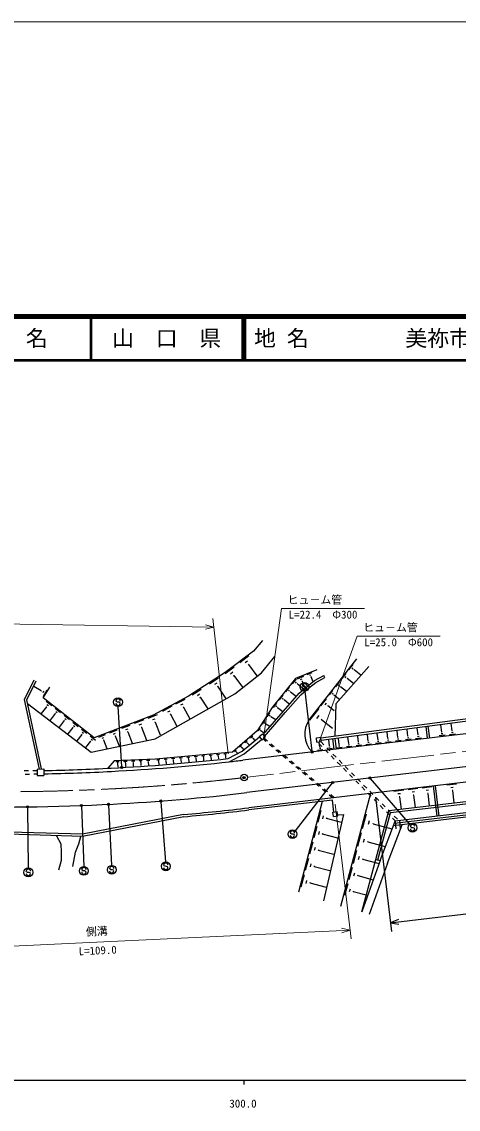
# Model space of a CAD drawing. Units: millimetres, scale not verified. Extents: x 0 to 700000, y -47500 to 447500.
# Drawn here: x 317199 to 417122, y 198357 to 447500 of the extents above; entities that cross this region are included whole.
import ezdxf
from ezdxf.enums import TextEntityAlignment as Align

# ---------------------------------------------------------------- set-up
doc = ezdxf.new("R2010")
doc.units = ezdxf.units.MM
doc.header["$LTSCALE"] = 1000
doc.header["$PDMODE"] = 32
doc.header["$PDSIZE"] = 500
doc.linetypes.add('CHAIN', pattern=[18.5, 12, -1.5, 3.5, -1.5])
doc.layers.add('M-BMK-SRVR', color=3, linetype='Continuous')
doc.layers.add('M-TTL-TXT', color=7, linetype='Continuous')
for name, color, linetype, lineweight in [('M-STR-HTXT', 7, 'Continuous', 13), ('M-STR-STRC', 7, 'Continuous', 25), ('M-TTL-BAND', 7, 'Continuous', 25), ('M-TTL-LINE', 7, 'Continuous', 50), ('S-TTL', 7, 'Continuous', 25), ('作業レイヤ1', 7, 'Continuous', 13)]:
    doc.layers.add(name, color=color, linetype=linetype, lineweight=lineweight)
doc.styles.add('@ＭＳ ゴシック', font='')
doc.styles.add('ＭＳ ゴシック', font='')
doc.styles.get('@ＭＳ ゴシック').set_extended_font_data('@MS Gothic')
doc.styles.get('ＭＳ ゴシック').set_extended_font_data('MS Gothic')

msp = doc.modelspace()

# ---------------------------------------------------------------- linework, layer by layer
at = {"layer": 'M-BMK-SRVR'}
msp.add_point((368093, 274338), dxfattribs=at)
at = {"layer": 'M-STR-HTXT'}
for p, q in [((376678, 313100), (372565, 283281)), ((376678, 313100), (395678, 313100)), ((361196, 308824), (243670, 310665)), ((361196, 308824), (359273, 309372)), ((360973, 310812), (364464, 279761)), ((359257, 308337), (361196, 308824)), ((393984, 306769), (385268, 282539)), ((393984, 306769), (412984, 306769)), ((392618, 237395), (388956, 268255)), ((276602, 233924), (392382, 239381)), ((392382, 239381), (390428, 239807)), ((390477, 238773), (392382, 239381))]:
    msp.add_line(p, q, dxfattribs=at)
at = {"layer": 'M-STR-STRC'}
for p, q in [((381532, 295254), (381432, 295372)), ((381777, 295115), (381532, 295254)), ((382077, 295112), (381777, 295115)), ((383677, 280367), (382045, 294120)), ((382323, 295000), (382077, 295112)), ((382428, 294864), (382323, 295000)), ((396973, 274116), (406011, 263621)), ((388274, 273101), (379769, 262171)), ((398158, 269850), (401811, 239066)), ((318504, 267481), (318685, 253633)), ((330853, 267795), (331374, 253954)), ((337053, 268066), (337744, 254234)), ((349054, 268817), (350100, 255006)), ((378759, 261522), (378660, 261640)), ((406268, 263004), (406168, 263122)), ((406513, 262864), (406268, 263004)), ((406814, 262862), (406513, 262864)), ((407059, 262750), (406814, 262862)), ((407165, 262614), (407059, 262750)), ((379004, 261383), (378759, 261522)), ((379305, 261380), (379004, 261383)), ((379550, 261268), (379305, 261380)), ((379656, 261132), (379550, 261268)), ((401576, 241052), (570391, 261089)), ((349780, 254150), (349681, 254268)), ((350025, 254010), (349780, 254150)), ((318303, 252773), (318204, 252891)), ((318548, 252634), (318303, 252773)), ((318849, 252631), (318548, 252634)), ((319094, 252520), (318849, 252631)), ((319200, 252383), (319094, 252520)), ((331016, 253096), (330917, 253214)), ((331261, 252956), (331016, 253096)), ((331562, 252954), (331261, 252956)), ((331807, 252842), (331562, 252954)), ((331913, 252706), (331807, 252842)), ((337399, 253375), (337299, 253493)), ((337644, 253236), (337399, 253375)), ((337944, 253234), (337644, 253236)), ((338189, 253122), (337944, 253234)), ((338295, 252986), (338189, 253122)), ((350326, 254008), (350025, 254010)), ((350571, 253896), (350326, 254008)), ((350677, 253760), (350571, 253896)), ((403433, 241794), (401576, 241052)), ((401576, 241052), (403555, 240766))]:
    msp.add_line(p, q, dxfattribs=at)
for centre, radius in [((381927, 295113), 1000), ((383695, 280218), 150), ((383695, 280218), 120), ((383695, 280218), 90), ((383695, 280218), 60), ((383695, 280218), 30), ((396875, 274230), 150), ((396875, 274230), 120), ((396875, 274230), 90), ((396875, 274230), 60), ((396875, 274230), 30), ((388366, 273220), 150), ((388366, 273220), 120), ((388366, 273220), 90), ((388366, 273220), 60), ((388366, 273220), 30), ((349042, 268966), 150), ((349042, 268966), 120), ((318502, 267631), 150), ((318502, 267631), 120), ((318502, 267631), 90), ((318502, 267631), 60), ((318502, 267631), 30), ((330847, 267944), 150), ((330847, 267944), 120), ((330847, 267944), 90), ((330847, 267944), 60), ((330847, 267944), 30), ((337045, 268216), 150), ((337045, 268216), 120), ((337045, 268216), 90), ((337045, 268216), 60), ((337045, 268216), 30), ((349042, 268966), 90), ((349042, 268966), 60), ((349042, 268966), 30), ((379155, 261381), 1000), ((406663, 262863), 1000), ((337794, 253235), 1000), ((350175, 254009), 1000), ((318698, 252633), 1000), ((331411, 252955), 1000)]:
    msp.add_circle(centre, radius, dxfattribs=at)
for centre, start, end in [((381928, 294868), 179.55488, 359.55488), ((381932, 295368), 359.55488, 179.55488), ((379160, 261636), 359.55488, 179.55488), ((406665, 262618), 179.55488, 359.55488), ((406668, 263118), 359.55488, 179.55488), ((379156, 261136), 179.55488, 359.55488), ((350181, 254264), 359.55488, 179.55488), ((318700, 252387), 179.55488, 359.55488), ((318704, 252887), 359.55488, 179.55488), ((331413, 252710), 179.55488, 359.55488), ((331417, 253210), 359.55488, 179.55488), ((337795, 252989), 179.55488, 359.55488), ((337799, 253489), 359.55488, 179.55488), ((350177, 253764), 179.55488, 359.55488)]:
    msp.add_arc(centre, 500, start, end, dxfattribs=at)
for p in [(383695, 280218), (396875, 274230), (388366, 273220), (349042, 268966), (318502, 267631), (330847, 267944), (337045, 268216)]:
    msp.add_point(p, dxfattribs=at)
at = {"layer": 'M-TTL-BAND', "color": 2, "linetype": 'CHAIN', "lineweight": 13}
msp.add_line((466651, 286036), (368838, 274427), dxfattribs=at)
at = {"layer": 'M-TTL-BAND'}
for p, q in [((40000, 205000), (579000, 205000)), ((368000, 205000), (368000, 204000))]:
    msp.add_line(p, q, dxfattribs=at)
at = {"layer": 'M-TTL-BAND', "color": 2, "linetype": 'CHAIN', "lineweight": 13}
for centre, radius, start, end in [((314707, 722245), 451078, 272.95239, 276.7018), ((311907, 771088), 500000, 268.44942, 272.98457)]:
    msp.add_arc(centre, radius, start, end, dxfattribs=at)
at = {"layer": 'M-TTL-LINE'}
for p, q in [((333000, 380000), (333000, 370000)), ((367750, 380000), (367750, 370000)), ((368250, 380000), (368250, 370000)), ((40000, 370000), (680000, 370000))]:
    msp.add_line(p, q, dxfattribs=at)
at = {"layer": 'S-TTL', "color": 2, "lineweight": 140}
msp.add_line((680000, 380000), (40000, 380000), dxfattribs=at)
at = {"layer": 'S-TTL'}
for p, q in [((372312, 305746), (370238, 303336)), ((370238, 303336), (363730, 298418)), ((367124, 300732), (369170, 302277)), ((565558, 301803), (367845, 278337)), ((372071, 298370), (375156, 302082)), ((393802, 301581), (383006, 287621)), ((363740, 298175), (365819, 299746)), ((368355, 300698), (368866, 301084)), ((369010, 300229), (369138, 300326)), ((369074, 300278), (371038, 297678)), ((384756, 299052), (379876, 297036)), ((396622, 299793), (389126, 291266)), ((392082, 299029), (393033, 300260)), ((392808, 299205), (393046, 299513)), ((393266, 299035), (393326, 299112)), ((393296, 299074), (394820, 297895)), ((317840, 292233), (320054, 296722)), ((318365, 292167), (320503, 296500)), ((363730, 298418), (355389, 292970)), ((360163, 295849), (362273, 297227)), ((364991, 298140), (365511, 298533)), ((365657, 297664), (365787, 297762)), ((365722, 297713), (367722, 295066)), ((365996, 293548), (372071, 298370)), ((379876, 297036), (374498, 290368)), ((379164, 295835), (380079, 296970)), ((380303, 296996), (381762, 297599)), ((381031, 296784), (381395, 296935)), ((382548, 295219), (384252, 296577)), ((382566, 297931), (383673, 298389)), ((383119, 297771), (383395, 297885)), ((383360, 297481), (383429, 297510)), ((383394, 297496), (383854, 296383)), ((384252, 296577), (386360, 297732)), ((384530, 296159), (386600, 297293)), ((386600, 297293), (386360, 297732)), ((390552, 297052), (391456, 298220)), ((391241, 297219), (391467, 297511)), ((391677, 297057), (391733, 297130)), ((391705, 297094), (393140, 295984)), ((321670, 294187), (319978, 295211)), ((321697, 294232), (321643, 294142)), ((322209, 294105), (321992, 293746)), ((322966, 294383), (322097, 292947)), ((322132, 292620), (323625, 295084)), ((356244, 293290), (358261, 294607)), ((361367, 295733), (361895, 296077)), ((361979, 295229), (362111, 295315)), ((362045, 295272), (363855, 292501)), ((566442, 294355), (368733, 270889)), ((377676, 293990), (378527, 295045)), ((378312, 294130), (378525, 294394)), ((378709, 293974), (378762, 294040)), ((378735, 294007), (380002, 292985)), ((379848, 295986), (380077, 296270)), ((380274, 295818), (380331, 295889)), ((380303, 295853), (381763, 294676)), ((380729, 293660), (382548, 295219)), ((381081, 293303), (382866, 294834)), ((381348, 296403), (381439, 296441)), ((381394, 296422), (382024, 294896)), ((382866, 294834), (384530, 296159)), ((466453, 294068), (385665, 283348)), ((387633, 293278), (388445, 294327)), ((389070, 295135), (389927, 296243)), ((389723, 295293), (389938, 295570)), ((390136, 295140), (390190, 295209)), ((390163, 295175), (391512, 294131)), ((321222, 276301), (317840, 292233)), ((321731, 276311), (318365, 292167)), ((333789, 283423), (322132, 292620)), ((322797, 291840), (324060, 290844)), ((338841, 291756), (338741, 291874)), ((339086, 291617), (338841, 291756)), ((339386, 291614), (339086, 291617)), ((339632, 291503), (339386, 291614)), ((339737, 291366), (339632, 291503)), ((355389, 292970), (347289, 288630)), ((347723, 283231), (365996, 293548)), ((352508, 291200), (354630, 292336)), ((357396, 293178), (357900, 293508)), ((357980, 292697), (358106, 292779)), ((358043, 292738), (359766, 290101)), ((376219, 292183), (377040, 293200)), ((376832, 292318), (377037, 292573)), ((377134, 289571), (380729, 293660)), ((377214, 292168), (377265, 292231)), ((377240, 292200), (378452, 291222)), ((377511, 289242), (381081, 293303)), ((385700, 290778), (386936, 292376)), ((466516, 293572), (385731, 282852)), ((388253, 293428), (388456, 293690)), ((388644, 293283), (388694, 293348)), ((388669, 293315), (389934, 292337)), ((318550, 291299), (333066, 280145)), ((322831, 290584), (321628, 289060)), ((322791, 290615), (322870, 290553)), ((322972, 291088), (323288, 290839)), ((324836, 289015), (324914, 288954)), ((324841, 290228), (326091, 289242)), ((325014, 289483), (325327, 289236)), ((340081, 276790), (339293, 290617)), ((349500, 289588), (351656, 290743)), ((350655, 289375), (351194, 289663)), ((353645, 290989), (354176, 291274)), ((354185, 290459), (354318, 290530)), ((354251, 290495), (355688, 287812)), ((566855, 290880), (369147, 267414)), ((374498, 290368), (371110, 285044)), ((372473, 284181), (377134, 289571)), ((372795, 283789), (377511, 289242)), ((373393, 288258), (373981, 289183)), ((374792, 290414), (375585, 291396)), ((375384, 290545), (375582, 290790)), ((375753, 290399), (375803, 290461)), ((375778, 290430), (376936, 289495)), ((383184, 287525), (385253, 290200)), ((386643, 291006), (386951, 291406)), ((387238, 290785), (387315, 290885)), ((387276, 290835), (388699, 289735)), ((389126, 291266), (388880, 283775)), ((324875, 288985), (323686, 287478)), ((326905, 287395), (325731, 285907)), ((326867, 287426), (326944, 287365)), ((326872, 288625), (328109, 287649)), ((327044, 287888), (327353, 287644)), ((328891, 287033), (330115, 286067)), ((347289, 288630), (333789, 283423)), ((343038, 286776), (345227, 287621)), ((344112, 286436), (344659, 286647)), ((346119, 287965), (348308, 288809)), ((347193, 287625), (347740, 287836)), ((347652, 287047), (347788, 287100)), ((347720, 287073), (348863, 284111)), ((351203, 288836), (351338, 288908)), ((351271, 288872), (352733, 286143)), ((372327, 286583), (372837, 287385)), ((372759, 286731), (372886, 286931)), ((373047, 286653), (373079, 286703)), ((373063, 286678), (373991, 286087)), ((373891, 288428), (374038, 288659)), ((374223, 288338), (374260, 288396)), ((374242, 288367), (375351, 287661)), ((384763, 287908), (385280, 288577)), ((385759, 287538), (385889, 287705)), ((385824, 287622), (388366, 285656)), ((415729, 285067), (415535, 286706)), ((328923, 285816), (327763, 284345)), ((328885, 285846), (328961, 285786)), ((329060, 286304), (329366, 286062)), ((330928, 284247), (329782, 282794)), ((330890, 284276), (330966, 284217)), ((330896, 285451), (332107, 284496)), ((331063, 284729), (331366, 284491)), ((334827, 283609), (336351, 284197)), ((337345, 284581), (339073, 285247)), ((338193, 284312), (338625, 284479)), ((340076, 285634), (342026, 286386)), ((341033, 285331), (341520, 285519)), ((341441, 284817), (341563, 284864)), ((341502, 284840), (342508, 282234)), ((344570, 285859), (344707, 285911)), ((344639, 285885), (345781, 282923)), ((371110, 285044), (365410, 280177)), ((371337, 285027), (371774, 285714)), ((371544, 283736), (372316, 284371)), ((371707, 285154), (371816, 285325)), ((371954, 285087), (371981, 285130)), ((371967, 285109), (372727, 284625)), ((372316, 284371), (372951, 283598)), ((396510, 282705), (396338, 284159)), ((398763, 282982), (398588, 284458)), ((401031, 283261), (400854, 284758)), ((403315, 283542), (403135, 285061)), ((405615, 283824), (405432, 285366)), ((407931, 284109), (407745, 285673)), ((407972, 284114), (407889, 284104)), ((410085, 283350), (409766, 286042)), ((410582, 283409), (410261, 286108)), ((414145, 284033), (412771, 283870)), ((413360, 284776), (413168, 286392)), ((413581, 284384), (413237, 284344)), ((413403, 284781), (413317, 284771)), ((416523, 284316), (415133, 284151)), ((415952, 284671), (415605, 284630)), ((415773, 285073), (415686, 285062)), ((332927, 282670), (331781, 281217)), ((332889, 282700), (332965, 282640)), ((332895, 283874), (334106, 282919)), ((333062, 283153), (333365, 282914)), ((333066, 280145), (347723, 283231)), ((335574, 283372), (335955, 283519)), ((335894, 282970), (335989, 283007)), ((335941, 282989), (336704, 281012)), ((338555, 283856), (338663, 283898)), ((338609, 283877), (339488, 281598)), ((367043, 281309), (367541, 281733)), ((367673, 280393), (371623, 283639)), ((368090, 279764), (372099, 283060)), ((368304, 282385), (368813, 282819)), ((368625, 282395), (368752, 282504)), ((368803, 282283), (368835, 282310)), ((368819, 282297), (369237, 281807)), ((369576, 283471), (370097, 283915)), ((369904, 283481), (370035, 283592)), ((370087, 283367), (370119, 283394)), ((370103, 283380), (370535, 282874)), ((371544, 283736), (372179, 282963)), ((372179, 282963), (372951, 283598)), ((373109, 282621), (372445, 283182)), ((372681, 283376), (373444, 282730)), ((374635, 281328), (373872, 281974)), ((374207, 282084), (374970, 281437)), ((384641, 283464), (385632, 283596)), ((384772, 282473), (384641, 283464)), ((384772, 282473), (385764, 282605)), ((385924, 281446), (385222, 282158)), ((385447, 281346), (385316, 282444)), ((385764, 282605), (385632, 283596)), ((385641, 282588), (386343, 281876)), ((387623, 281613), (387460, 282981)), ((387660, 281618), (387585, 281609)), ((388735, 280816), (388450, 283213)), ((389231, 280875), (388946, 283279)), ((389845, 281886), (389680, 283276)), ((390040, 281541), (389737, 281505)), ((389883, 281891), (389807, 281882)), ((392052, 282157), (391884, 283568)), ((392249, 281808), (391942, 281771)), ((392090, 282162), (392013, 282153)), ((394983, 281759), (393741, 281612)), ((394273, 282430), (394103, 283863)), ((394473, 282076), (394162, 282039)), ((394312, 282435), (394235, 282426)), ((397229, 282026), (395971, 281876)), ((396712, 282347), (396398, 282310)), ((396550, 282710), (396471, 282701)), ((399490, 282294), (398217, 282143)), ((398968, 282619), (398649, 282582)), ((398803, 282987), (398723, 282978)), ((401767, 282564), (400479, 282411)), ((401238, 282894), (400916, 282855)), ((401072, 283266), (400991, 283256)), ((404060, 282836), (402756, 282682)), ((403525, 283170), (403199, 283131)), ((403356, 283547), (403274, 283537)), ((406369, 283111), (405049, 282954)), ((405827, 283448), (405497, 283409)), ((405656, 283829), (405574, 283819)), ((408694, 283386), (407358, 283228)), ((408145, 283728), (407811, 283688)), ((365410, 280177), (347826, 278591)), ((354954, 279033), (355683, 279099)), ((356677, 279189), (357393, 279253)), ((358387, 279343), (359092, 279406)), ((358670, 279155), (358846, 279171)), ((360085, 279496), (360778, 279558)), ((360364, 279312), (360537, 279327)), ((360447, 279110), (360491, 279114)), ((360469, 279112), (360529, 278445)), ((361771, 279648), (362452, 279710)), ((362045, 279467), (362215, 279482)), ((362127, 279268), (362170, 279272)), ((362149, 279270), (362207, 278621)), ((363446, 279799), (364115, 279860)), ((363715, 279621), (363882, 279636)), ((363796, 279426), (363837, 279430)), ((363816, 279428), (363874, 278795)), ((364442, 278697), (367673, 280393)), ((364666, 277968), (368090, 279764)), ((365887, 280321), (366262, 280641)), ((366123, 280329), (366217, 280409)), ((366255, 280246), (366278, 280266)), ((366266, 280256), (366556, 279917)), ((367357, 281319), (367482, 281425)), ((367531, 281209), (367562, 281236)), ((367547, 281223), (367951, 280750)), ((376161, 280036), (375398, 280682)), ((375733, 280791), (376497, 280145)), ((377688, 278743), (376925, 279389)), ((377260, 279499), (378023, 278852)), ((386121, 280707), (384940, 280567)), ((385636, 281009), (385341, 280974)), ((385484, 281350), (385410, 281341)), ((387328, 280022), (386626, 280734)), ((387045, 281164), (387747, 280452)), ((388306, 280967), (387110, 280825)), ((387815, 281272), (387516, 281237)), ((388732, 278598), (388030, 279310)), ((388449, 279740), (389151, 279028)), ((390537, 281231), (389326, 281088)), ((392752, 281494), (391526, 281349)), ((520902, 280894), (401209, 266688)), ((520929, 280394), (401605, 266231)), ((338334, 278188), (336865, 276467)), ((347826, 278591), (338334, 278188)), ((338727, 278004), (339530, 278038)), ((339039, 277776), (339239, 277785)), ((339124, 277538), (339174, 277541)), ((339149, 277540), (339184, 276726)), ((340524, 278080), (341304, 278114)), ((340826, 277859), (341021, 277867)), ((340909, 277628), (340958, 277630)), ((340934, 277629), (340967, 276847)), ((342298, 278156), (343055, 278188)), ((342591, 277941), (342781, 277949)), ((342672, 277717), (342719, 277719)), ((342696, 277718), (342727, 276968)), ((344049, 278230), (344783, 278261)), ((344334, 278022), (344517, 278029)), ((344412, 277804), (344458, 277806)), ((344435, 277805), (344465, 277086)), ((345778, 278304), (346490, 278334)), ((346054, 278101), (346232, 278109)), ((346130, 277890), (346174, 277892)), ((346152, 277891), (346181, 277203)), ((348105, 278415), (348792, 278477)), ((348381, 278233), (348553, 278248)), ((348464, 278032), (348507, 278036)), ((348486, 278034), (348546, 277364)), ((349792, 278567), (350497, 278631)), ((350075, 278380), (350251, 278396)), ((350160, 278174), (350204, 278178)), ((350182, 278176), (350245, 277480)), ((351496, 278721), (352220, 278786)), ((351787, 278529), (351968, 278545)), ((351875, 278318), (351920, 278322)), ((351897, 278320), (351963, 277597)), ((353220, 278877), (353961, 278944)), ((353518, 278679), (353703, 278696)), ((353607, 278463), (353654, 278468)), ((353631, 278465), (353697, 277732)), ((355247, 278839), (355430, 278856)), ((355335, 278627), (355381, 278631)), ((355358, 278629), (355423, 277912)), ((356965, 278998), (357144, 279014)), ((357051, 278789), (357096, 278793)), ((357074, 278791), (357137, 278091)), ((358755, 278950), (358799, 278954)), ((358777, 278952), (358839, 278269)), ((379214, 277451), (378451, 278097)), ((378786, 278206), (379549, 277560)), ((380740, 276158), (379977, 276804)), ((380312, 276914), (381075, 276267)), ((390137, 277174), (389435, 277886)), ((389853, 278316), (390555, 277604)), ((391257, 276892), (391960, 276179)), ((521252, 277411), (402254, 263287)), ((318734, 275911), (317734, 275908)), ((317942, 275159), (318942, 275162)), ((320734, 275917), (319734, 275914)), ((319942, 275165), (320748, 275167)), ((320727, 276291), (322226, 276320)), ((320727, 276291), (320756, 274791)), ((320756, 274791), (322255, 274820)), ((322226, 276320), (322255, 274820)), ((382267, 274866), (381503, 275512)), ((381838, 275621), (382602, 274975)), ((383793, 273573), (383030, 274219)), ((383365, 274329), (384128, 273683)), ((391541, 275749), (390839, 276462)), ((392945, 274325), (392243, 275037)), ((392662, 275467), (393364, 274755)), ((488540, 274535), (402655, 264342)), ((385319, 272281), (384556, 272927)), ((384891, 273036), (385654, 272390)), ((386845, 270988), (386082, 271635)), ((386417, 271744), (387180, 271098)), ((394349, 272901), (393647, 273613)), ((394066, 274043), (394768, 273331)), ((395753, 271477), (395051, 272189)), ((395470, 272619), (396172, 271907)), ((488599, 274039), (402454, 263815)), ((407869, 271809), (405635, 271543)), ((411096, 272192), (408862, 271926)), ((411382, 272427), (412207, 265476)), ((411878, 272486), (412703, 265535)), ((416743, 272862), (414508, 272597)), ((415984, 272092), (415426, 272026)), ((388341, 269189), (369206, 266918)), ((388372, 269696), (387608, 270342)), ((387944, 270451), (388707, 269805)), ((388666, 266455), (388341, 269189)), ((390238, 244862), (397110, 270733)), ((397158, 270053), (396455, 270765)), ((396874, 271195), (397576, 270483)), ((398562, 268629), (397860, 269341)), ((398278, 269771), (398980, 269059)), ((404642, 271425), (402407, 271160)), ((403883, 270656), (403325, 270589)), ((403753, 269961), (403614, 269944)), ((403684, 269952), (404019, 267122)), ((407111, 271039), (406552, 270972)), ((406981, 270344), (406841, 270327)), ((406911, 270335), (407247, 267505)), ((410338, 271422), (409779, 271356)), ((410208, 270727), (410068, 270710)), ((410138, 270718), (410474, 267888)), ((415854, 271397), (415715, 271380)), ((415785, 271389), (416120, 268558)), ((380621, 248152), (386053, 268917)), ((385696, 266763), (385014, 264153)), ((395071, 243579), (401209, 266688)), ((399966, 267204), (399264, 267917)), ((399683, 268346), (400385, 267634)), ((401087, 266922), (401789, 266210)), ((354248, 265877), (331073, 261351)), ((354317, 265382), (331114, 260850)), ((386223, 265580), (386053, 264927)), ((390817, 265852), (386246, 246135)), ((386942, 265130), (386900, 264967)), ((386921, 265048), (390322, 264159)), ((388417, 266426), (389410, 266543)), ((388535, 265433), (388417, 266426)), ((388535, 265433), (389528, 265550)), ((389528, 265550), (389410, 266543)), ((389498, 265807), (390817, 265852)), ((396054, 265980), (395157, 262602)), ((396731, 264444), (396507, 263599)), ((398744, 255460), (401605, 266231)), ((399227, 255331), (402655, 264342)), ((401370, 265780), (400668, 266492)), ((402774, 264356), (402072, 265068)), ((402491, 265498), (403193, 264786)), ((402655, 264342), (402865, 262568)), ((403648, 264460), (403859, 262686)), ((331114, 260850), (289804, 262070)), ((331073, 261351), (289845, 262569)), ((384756, 263167), (384060, 260507)), ((385293, 261961), (385119, 261296)), ((394921, 261712), (394075, 258528)), ((397660, 263858), (397604, 263647)), ((397632, 263752), (401918, 262614)), ((400917, 254711), (404271, 263527)), ((325118, 261027), (326109, 259138)), ((326109, 259138), (326245, 257183)), ((329518, 257229), (330245, 259138)), ((330245, 259138), (330741, 260861)), ((383802, 259520), (383092, 256809)), ((386026, 261502), (385982, 261336)), ((386004, 261419), (389476, 260511)), ((395559, 260264), (395347, 259468)), ((396435, 259712), (396382, 259513)), ((396408, 259613), (400431, 258544)), ((326245, 257183), (326200, 255365)), ((328927, 254002), (329518, 257229)), ((384349, 258291), (384172, 257613)), ((385096, 257824), (385052, 257654)), ((385074, 257739), (388618, 256812)), ((393837, 257634), (393041, 254635)), ((326200, 255365), (325609, 253138)), ((382834, 255822), (382111, 253058)), ((383392, 254569), (383211, 253878)), ((394438, 256270), (394239, 255521)), ((399227, 255331), (395071, 243579)), ((395263, 255750), (395214, 255563)), ((395238, 255657), (399011, 254655)), ((400917, 254711), (396768, 242978)), ((398261, 255588), (399227, 255331)), ((381853, 252072), (381116, 249255)), ((384153, 254093), (384108, 253920)), ((384131, 254007), (387749, 253060)), ((392802, 253737), (392053, 250915)), ((393368, 252454), (393181, 251748)), ((394144, 251964), (394097, 251788)), ((394121, 251876), (397653, 250938)), ((382422, 250794), (382237, 250090)), ((383197, 250309), (383151, 250133)), ((383174, 250221), (386867, 249256)), ((391813, 250013), (391109, 247360)), ((392345, 248807), (392169, 248143)), ((393075, 248347), (393031, 248181)), ((393053, 248264), (396356, 247386))]:
    msp.add_line(p, q, dxfattribs=at)
for centre, radius in [((339236, 291616), 1000), ((340089, 276640), 150), ((340089, 276640), 120), ((340089, 276640), 90), ((340089, 276640), 60), ((340089, 276640), 30)]:
    msp.add_circle(centre, radius, dxfattribs=at)
at = {"layer": 'S-TTL', "color": 3}
msp.add_circle((368093, 274338), 750, dxfattribs=at)
at = {"layer": 'S-TTL'}
for centre, radius, start, end in [((339241, 291870), 500, 359.55488, 179.55488), ((339237, 291370), 500, 179.55488, 359.55488), ((387737, 284328), 5765, 145.16237, 223.98755), ((314707, 722245), 446328, 272.95222, 276.39793), ((314707, 722245), 447078, 272.95224, 276.416), ((314707, 722245), 447078, 276.416, 276.82615), ((311907, 771088), 495250, 271.19484, 272.98472), ((311907, 771088), 496000, 271.19471, 272.9847), ((314707, 722245), 454578, 272.95251, 276.82568), ((311907, 771088), 503500, 268.44954, 272.98445), ((314707, 722245), 458078, 274.95191, 276.82546), ((314707, 722245), 458578, 274.95524, 276.82543)]:
    msp.add_arc(centre, radius, start, end, dxfattribs=at)
msp.add_point((340089, 276640), dxfattribs=at)
at = {"layer": '作業レイヤ1'}
msp.add_lwpolyline([(0, -47500), (700000, -47500), (700000, 447500), (0, 447500)], close=True, dxfattribs=at)

# ---------------------------------------------------------------- texts
at = {"layer": 'M-STR-HTXT', "style": 'ＭＳ ゴシック'}
for p in [(378053, 313600), (395359, 307269)]:
    msp.add_text('ヒュ－ム管', height=1833, dxfattribs=at).set_placement(p, align=Align.BOTTOM_LEFT)
for s, p in [('L=22.4\u3000Φ300', (386178, 312600)), ('L=25.0\u3000Φ600', (403484, 306269))]:
    msp.add_text(s, height=1833, dxfattribs=at).set_placement(p, align=Align.TOP_CENTER)
msp.add_text('側溝', height=1833, rotation=2.699, dxfattribs=at).set_placement((334445, 237652), align=Align.BOTTOM_CENTER)
at = {"layer": 'M-STR-HTXT', "style": '@ＭＳ ゴシック'}
msp.add_text('L=109.0', height=1833, rotation=2.699, dxfattribs=at).set_placement((334539, 235654), align=Align.TOP_CENTER)
at = {"layer": 'M-TTL-BAND', "style": 'ＭＳ ゴシック'}
msp.add_text('300.0', height=1833, dxfattribs=at).set_placement((367844, 198195), align=Align.BOTTOM_CENTER)
at = {"layer": 'M-TTL-TXT', "style": 'ＭＳ ゴシック'}
for s, p in [('県\u3000名', (315625, 375000)), ('山\u3000口\u3000県', (350375, 375000))]:
    msp.add_text(s, height=3666, dxfattribs=at).set_placement(p, align=Align.MIDDLE_CENTER)
for s, p in [('地 名', (370380, 375000)), ('美祢市伊佐町河原', (405024, 375000))]:
    msp.add_text(s, height=3666, dxfattribs=at).set_placement(p, align=Align.MIDDLE_LEFT)

doc.saveas('drawing.dxf')
